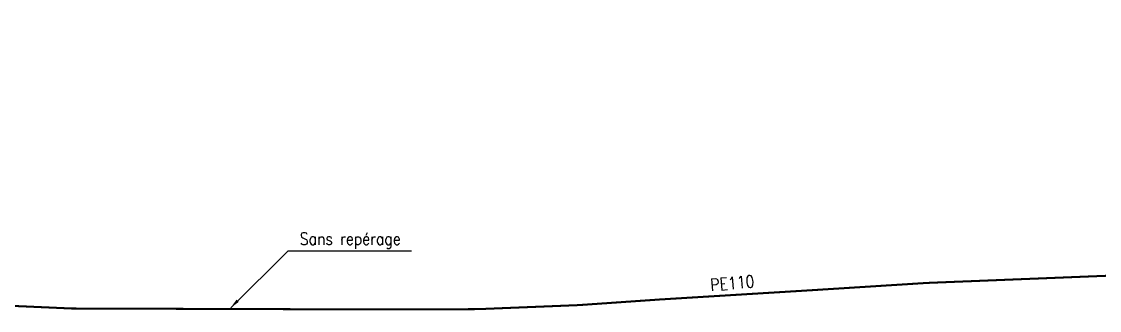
# Model space of a CAD drawing. Header units: millimetres. Extents: x 115427 to 116008, y 128996 to 129983.
# Drawn here: x 115583 to 115716.1, y 129009.8 to 129045.5 of the extents above; entities that cross this region are included whole.
import ezdxf

# ---------------------------------------------------------------- set-up
doc = ezdxf.new("R2010")
doc.units = ezdxf.units.MM
doc.linetypes.add('L_25_PE', pattern=[2000, 1000, 1000])
doc.layers.add('L_150', color=1, linetype='CONTINUOUS')
doc.styles.get("Standard").update_dxf_attribs({"font": 'romans.shx', "width": 0.85})
doc.dimstyles.get("Standard").update_dxf_attribs({"dimtxt": 1.5, "dimasz": 1.2, "dimexe": 0.625, "dimexo": 0.625, "dimgap": 0.25, "dimtad": 1, "dimdec": 1, "dimzin": 0, "dimdsep": 46, "dimtxsty": 'Standard', "dimcen": -0.5, "dimadec": 0, "dimazin": 0, "dimtfac": 1, "dimtdec": 1, "dimtmove": 0, "dimatfit": 3, "dimfxl": 0, "dimtolj": 1, "dimtzin": 0, "dimarcsym": 0})

msp = doc.modelspace()

# ---------------------------------------------------------------- linework, layer by layer
at = {"layer": 'L_150', "linetype": 'L_25_PE', "const_width": 0.25, "flags": 128}
msp.add_lwpolyline([(115523.61, 129010.1), (115525.37, 129017.78), (115525.37, 129017.78), (115535.91, 129015.06), (115546.28, 129013.27), (115562.7, 129011.53), (115576.93, 129010.61), (115589.18, 129010.07), (115589.18, 129010.07), (115589.18, 129010.07), (115627.64, 129009.95), (115627.64, 129009.95), (115639.38, 129009.99), (115639.38, 129009.99), (115651.82, 129010.49), (115661.76, 129011.18), (115680.73, 129012.34), (115694.81, 129013.23), (115722.17, 129014.32), (115771.56, 129018.62), (115780.83, 129019.79), (115871.36, 129036.37), (115871.36, 129036.37), (115871.36, 129036.37), (115927.44, 129044.33), (115932.79, 129045.4)], dxfattribs=at)

# ---------------------------------------------------------------- texts
at = {"layer": 'L_150', "linetype": 'Continuous', "width": 0.85}
msp.add_text('PE110', height=1.5, rotation=5.0741, dxfattribs=at).set_placement((115668.11, 129012.23))
at = {"layer": 'L_150', "linetype": 'Continuous', "insert": (115617.36, 129017.44), "char_height": 1.5, "attachment_point": 7}
msp.add_mtext('\\A1;Sans repérage', dxfattribs=at)

# ---------------------------------------------------------------- leaders
at = {"layer": 'L_150', "linetype": 'Continuous', "annotation_type": 0, "has_hookline": 1, "hookline_direction": 0, "text_width": 13.78}
msp.add_leader([(115608.83, 129010.17), (115615.91, 129017.19), (115617.11, 129017.19)], dimstyle='Standard', dxfattribs=at)

doc.saveas('drawing.dxf')
